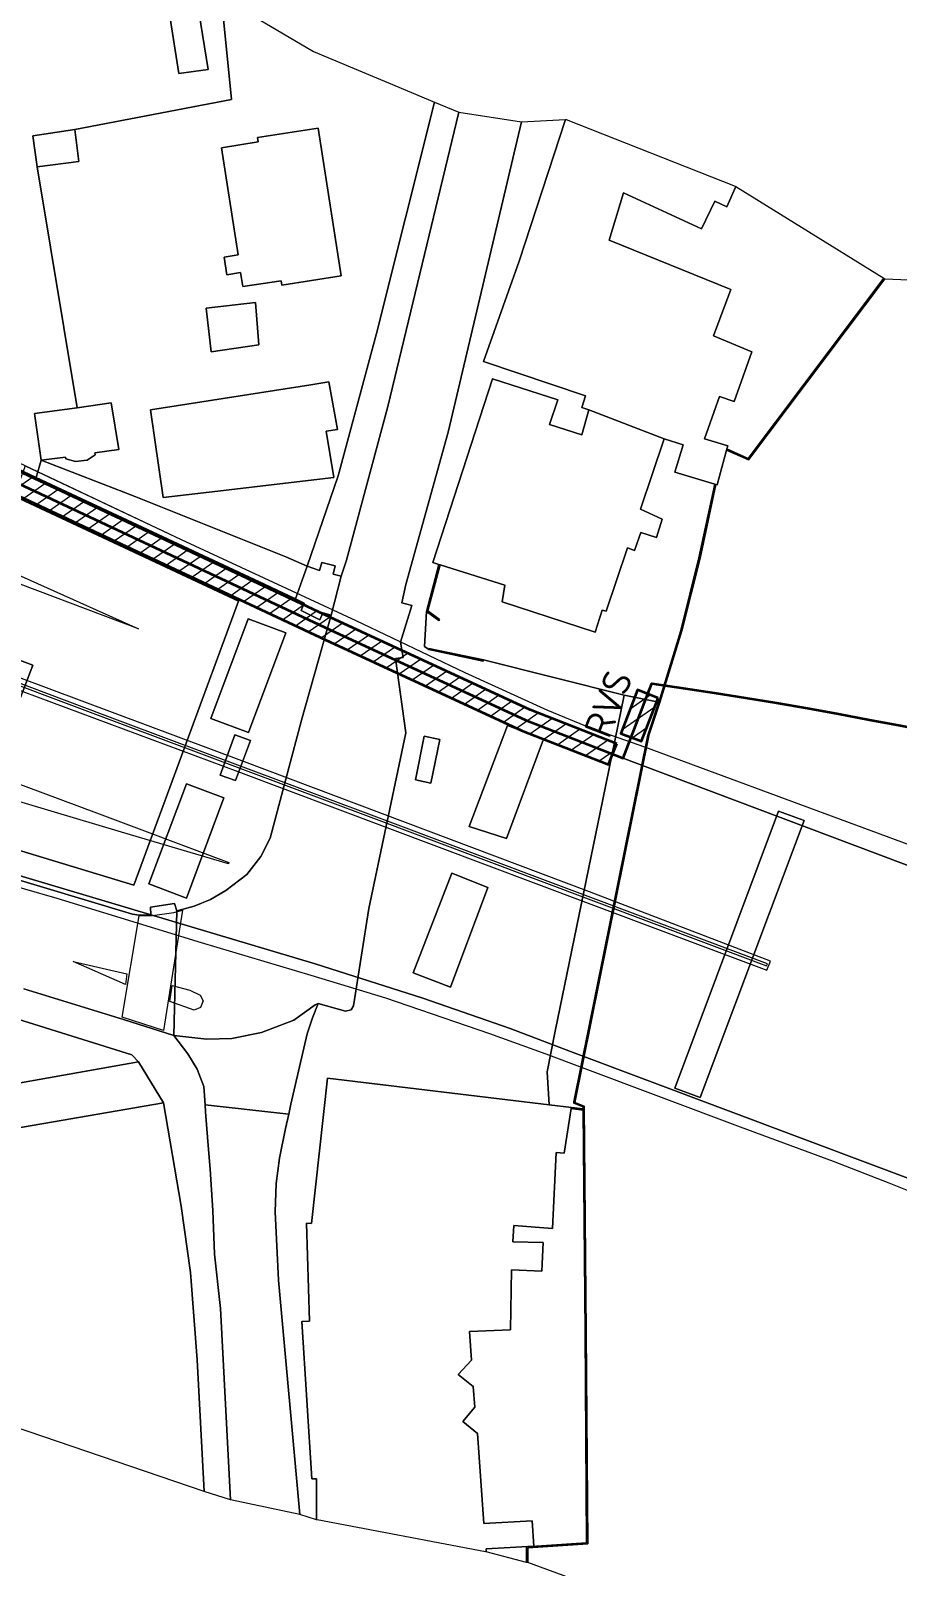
# Model space of a CAD drawing. Header units: metres. Extents: x 112942 to 118371, y 496117 to 499046.
# Drawn here: x 115813.6 to 115891.3, y 497369.3 to 497507 of the extents above; entities that cross this region are included whole.
import ezdxf
from ezdxf.enums import TextEntityAlignment as Align

# ---------------------------------------------------------------- set-up
doc = ezdxf.new("R2010")
doc.units = ezdxf.units.M
for name, color, linetype, lineweight in [('B-WE-OG-TOPOKAART-G', 7, 'Continuous', 18), ('N-WE-KL-DATA_GLASVEZEL-G', 90, 'KL-GLASVEZEL-N', 35), ('N-WE-KL-DATA_KABELGOOT-A', 92, 'Continuous', 18), ('N-WE-KL-DATA_KABELGOOT-G', 90, 'Continuous', 35), ('N-WE-KL-DATA_KABELGOOT-T25', 7, 'Continuous', 25)]:
    doc.layers.add(name, color=color, linetype=linetype, lineweight=lineweight)
doc.styles.add('NLCS-ISO-T25', font='NLCS-ISO.ttf', dxfattribs={"height": 2.5})
doc.linetypes.add('KL-GLASVEZEL-N', pattern='A,4,-1,[101,NLCS.SHX,S=0.5,R=0,X=0,Y=0],-1,4,-1,["G",Standard,S=1,R=0,X=-0.25,Y=-0.5],-1.5', length=12.5)
pattern_1 = [(35, (115239.072, 497068.6275), (-0.6373868, 0.9102827), [])]

msp = doc.modelspace()

# ---------------------------------------------------------------- hatches: boundary and pattern name
at = {"layer": 'N-WE-KL-DATA_KABELGOOT-A'}
h = msp.add_hatch(dxfattribs=at)
h.set_pattern_fill('ANSI31', color=256, scale=0.35, style=0)
h.set_pattern_definition(pattern_1)
h.paths.add_polyline_path([(115866.167, 497443.04), (115858.41, 497446.077), (115840.874, 497454.173), (115812.922, 497467.293), (115784.142, 497480.806), (115766.854, 497488.838), (115760.714, 497491.373), (115749.683, 497495.555), (115735.685, 497500.78), (115685.294, 497519.623), (115680.712, 497521.341), (115680.01, 497519.468), (115684.594, 497517.749), (115734.985, 497498.906), (115748.979, 497493.683), (115759.978, 497489.513), (115766.05, 497487.006), (115783.296, 497478.994), (115812.072, 497465.483), (115840.03, 497452.359), (115857.626, 497444.237), (115865.438, 497441.178)])
h = msp.add_hatch(dxfattribs=at)
h.set_pattern_fill('ANSI31', color=256, scale=0.35, style=0)
h.set_pattern_definition(pattern_1)
h.paths.add_polyline_path([(115869.883, 497447.143), (115868.017, 497447.861), (115866.527, 497443.973), (115868.388, 497443.257)])

# ---------------------------------------------------------------- linework, layer by layer
at = {"layer": 'B-WE-OG-TOPOKAART-G'}
for points, elevation in [([(115826.081, 497508.299), (115828.67, 497508.668), (115829.508, 497503.502), (115826.885, 497503.149), (115826.081, 497508.299)], -0.285), ([(115826.081, 497508.299), (115826.885, 497503.149), (115829.508, 497503.502), (115828.67, 497508.668), (115826.081, 497508.299)], -0.285), ([(115817.569, 497498.119), (115817.933, 497495.26), (115814.188, 497494.775), (115813.789, 497497.573), (115817.569, 497498.119)], -0.541), ([(115833.939, 497497.409), (115839.371, 497498.256), (115841.441, 497484.995), (115836.125, 497484.166), (115836.062, 497484.569), (115832.627, 497484.033), (115832.429, 497485.301), (115831.185, 497485.107), (115830.94, 497486.681), (115832.211, 497486.879), (115830.711, 497496.492), (115834.002, 497497.006), (115833.939, 497497.409)], -0.573), ([(115830.94, 497486.681), (115831.185, 497485.107), (115832.429, 497485.301), (115832.627, 497484.033), (115836.062, 497484.569), (115836.125, 497484.166), (115841.441, 497484.995), (115839.371, 497498.256), (115833.939, 497497.409), (115834.002, 497497.006), (115830.711, 497496.492), (115832.211, 497486.879), (115830.94, 497486.681)], -0.573), ([(115829.343, 497482.093), (115833.774, 497482.599), (115834.06, 497478.807), (115829.777, 497478.18), (115829.343, 497482.093)], -0.507), ([(115829.343, 497482.093), (115829.777, 497478.18), (115834.06, 497478.807), (115833.774, 497482.599), (115829.343, 497482.093)], -0.507), ([(115850.32, 497459.081), (115850.217, 497459.113), (115849.663, 497459.286), (115855.025, 497475.778), (115860.865, 497473.89), (115860.142, 497471.681), (115863.019, 497470.75), (115863.663, 497473.001), (115870.409, 497470.387), (115868.303, 497464.088), (115870.231, 497463.174), (115869.717, 497461.545), (115868.319, 497461.973), (115867.761, 497460.382), (115867.12, 497460.602), (115865.219, 497454.939), (115864.865, 497455.035), (115864.226, 497453.047), (115855.896, 497455.765), (115856.133, 497457.268), (115850.32, 497459.081)], 0.126), ([(115817.756, 497473.178), (115820.827, 497473.609), (115821.498, 497469.416), (115819.368, 497469.133), (115819.389, 497468.941), (115818.66, 497468.487), (115817.625, 497468.339), (115816.763, 497468.586), (115816.724, 497468.741), (115814.535, 497468.469), (115813.953, 497472.645), (115817.756, 497473.178)], -0.463), ([(115880.661, 497436.992), (115882.963, 497436.16), (115873.648, 497411.318), (115871.372, 497412.162), (115880.661, 497436.992)], -0.612), ([(115871.372, 497412.162), (115873.648, 497411.318), (115882.963, 497436.16), (115880.661, 497436.992), (115871.372, 497412.162)], -0.612)]:
    msp.add_lwpolyline(points, close=True, dxfattribs=dict(at, elevation=elevation))
for points in [[(115830.787, 497509.227, -0.206), (115831.601, 497500.819, -0.371), (115817.569, 497498.119, -0.541), (115813.789, 497497.573, -0.541), (115814.188, 497494.775, -0.541), (115817.756, 497473.178, -0.463), (115813.953, 497472.645, -0.463), (115814.535, 497468.469, -0.463), (115814.079, 497466.927, -0.199), (115808.883, 497469.36, -0.203), (115802.718, 497472.297, -0.3), (115798.971, 497474.062, -0.3), (115762.861, 497491.082, -0.338), (115755.282, 497493.906, -0.402), (115716.042, 497508.593, -0.322)], [(115849.808, 497500.581, -0.11), (115844.629, 497479.818, 0.013), (115841.189, 497467.06, 0.176), (115838.399, 497458.964, -0.005), (115836.475, 497459.799, -0.187), (115822.894, 497465.251, -0.207), (115814.535, 497468.469, -0.463), (115816.724, 497468.741, -0.463), (115816.763, 497468.586, -0.463), (115817.625, 497468.339, -0.463), (115818.66, 497468.487, -0.463), (115819.389, 497468.941, -0.463), (115819.368, 497469.133, -0.463), (115821.498, 497469.416, -0.463), (115820.827, 497473.609, -0.463), (115817.756, 497473.178, -0.463), (115814.188, 497494.775, -0.541), (115817.933, 497495.26, -0.541), (115817.569, 497498.119, -0.541), (115831.601, 497500.819, -0.371), (115830.787, 497509.227, -0.206)], [(115831.406, 497509.584, -0.301), (115838.98, 497505.108, -0.33), (115844.619, 497502.751, 1.085), (115845.679, 497502.308, -0.473), (115849.808, 497500.581, -0.11)], [(115749.331, 497494.619, 6.56), (115735.335, 497499.843, 6.179), (115735.809, 497501.464, 6.394), (115743.976, 497498.482, 6.623), (115757.042, 497493.639, 6.791), (115764.639, 497490.623, 6.812), (115774.992, 497485.926, 6.821), (115789.568, 497479.13, 6.866), (115813.074, 497467.996, 7.046), (115827.107, 497461.36, 7.049), (115842.766, 497454.08, 7.121), (115852.547, 497449.439, 7.142), (115859.95, 497446.044, 7.151), (115863.875, 497444.432, 6.95), (115868.656, 497442.774, 6.95), (115893.885, 497433.431, 6.986)], [(115849.808, 497500.581, -0.11), (115851.992, 497499.668, -0.05), (115845.633, 497473.272, 0.047), (115841.923, 497459.506, -0.057), (115841.439, 497458.058, 0.054), (115840.716, 497458.257, 0.05), (115840.899, 497458.985, 0.078), (115839.704, 497459.306, 0.065), (115839.511, 497458.588, 0.016), (115838.399, 497458.964, -0.005), (115841.189, 497467.06, 0.176), (115844.629, 497479.818, 0.013), (115849.808, 497500.581, -0.11)], [(115851.992, 497499.668, -0.05), (115857.629, 497498.803, 0.127), (115851.035, 497470.985, -0.003), (115847.258, 497457.327, -0.097), (115846.875, 497455.683, 0.022), (115847.784, 497455.442, 0.098), (115846.767, 497452.165, 0.007), (115847.016, 497450.768, 0.057), (115846.327, 497450.699, 0.033), (115847.241, 497444.014, 0.073), (115843.917, 497428.254, 0.076), (115842.544, 497419.551, 0.069), (115842.348, 497419.173, 0.069), (115841.846, 497419.045, 0.069), (115839.396, 497419.738, 0.066), (115839.13, 497419.63, 0.02), (115837.193, 497418.249, 0.066), (115834.302, 497417.143, 0.101), (115831.647, 497416.614, 0.084), (115829.387, 497416.55, 0.063), (115826.427, 497416.879, 0.11), (115826.714, 497428.065, -0.053), (115827.264, 497428.206, -0.05), (115828.262, 497428.462, -0.033), (115829.715, 497429.072, -0.013), (115831.09, 497429.873, 0.011), (115832.975, 497431.312, 0.037), (115834.234, 497432.917, 0.062), (115835.07, 497434.578, 0.072), (115837.887, 497445.166, 0.068), (115840.546, 497454.576, -0.048), (115841.439, 497458.058, 0.054), (115841.923, 497459.506, -0.057), (115845.633, 497473.272, 0.047), (115851.992, 497499.668, -0.05)], [(115854.211, 497477.327, 0.126), (115863.346, 497474.229, 0.126), (115863.044, 497473.205, 0.126), (115863.663, 497473.001, 0.126), (115863.019, 497470.75, 0.126), (115860.142, 497471.681, 0.126), (115860.865, 497473.89, 0.126), (115855.025, 497475.778, 0.126), (115849.663, 497459.286, 0.126), (115850.217, 497459.113, 0.126), (115849.112, 497454.915, 0.037), (115848.93, 497451.768, 0.071), (115849.298, 497451.493, 0.129), (115854.185, 497450.454, 0.15), (115854.206, 497450.552, 0.15), (115866.835, 497447.396, -0.136), (115864.903, 497438.043, -0.058), (115860.642, 497417.262, -0.063), (115859.93, 497413.626, -0.064), (115860.104, 497410.661, 0.123), (115840.23, 497413.064, 0.123), (115838.791, 497400.004, 0.123), (115838.339, 497400.039, 0.123), (115838.599, 497391.248, 0.123), (115837.909, 497391.223, 0.123), (115838.83, 497377.117, 0.123), (115839.225, 497377.124, 0.123), (115839.247, 497373.451, 0.123), (115837.753, 497373.923, 0.053), (115835.833, 497394.921, 0.197), (115835.536, 497401.051, 0.146), (115835.631, 497403.604, 0.146), (115835.924, 497405.863, 0.146), (115836.459, 497408.522, 0.158), (115836.754, 497409.81, 0.072), (115836.937, 497410.704, 0.153), (115838.401, 497417.025, 0.147), (115838.862, 497418.447, 0.124), (115839.396, 497419.738, 0.066), (115841.846, 497419.045, 0.069), (115842.348, 497419.173, 0.069), (115842.544, 497419.551, 0.069), (115843.917, 497428.254, 0.076), (115847.241, 497444.014, 0.073), (115846.327, 497450.699, 0.033), (115847.016, 497450.768, 0.057), (115846.767, 497452.165, 0.007), (115847.784, 497455.442, 0.098), (115846.875, 497455.683, 0.022), (115847.258, 497457.327, -0.097), (115851.035, 497470.985, -0.003), (115857.629, 497498.803, 0.127), (115861.58, 497499.036, 0.126), (115857.399, 497486.33, 0.126), (115854.211, 497477.327, 0.126)], [(115861.58, 497499.036, 0.126), (115861.628, 497499.02, 3.653), (115876.789, 497493.034, 4.402), (115876.835, 497493.014, 0.126), (115876.035, 497491.196, 0.126), (115874.951, 497491.706, 0.126), (115873.76, 497489.232, 0.126), (115866.772, 497492.443, 0.126), (115865.489, 497488.214, 0.126), (115876.399, 497483.77, 0.126), (115874.85, 497479.61, 0.126), (115878.268, 497478.199, 0.126), (115876.702, 497473.744, 0.126), (115875.364, 497474.171, 0.126), (115874.021, 497470.386, 0.126), (115876.115, 497469.764, 0.126), (115876.039, 497469.482, 0.126), (115876.009, 497469.373, -0.612), (115875.163, 497466.257, -0.612), (115875.058, 497466.289, -0.612), (115874.967, 497466.317, -0.035), (115871.387, 497467.408, 0.126), (115872.108, 497469.844, 0.126), (115870.409, 497470.387, 0.126), (115863.663, 497473.001, 0.126), (115863.044, 497473.205, 0.126), (115863.346, 497474.229, 0.126), (115854.211, 497477.327, 0.126), (115857.399, 497486.33, 0.126), (115861.58, 497499.036, 0.126)], [(115917.35, 497422.679, 6.83), (115866.181, 497441.961, 6.867), (115858.018, 497445.157, 6.887), (115840.452, 497453.266, 6.883), (115812.497, 497466.388, 6.85), (115783.719, 497479.9, 6.843), (115766.452, 497487.922, 6.637), (115760.346, 497490.443, 6.627), (115749.331, 497494.619, 6.56)], [(115876.835, 497493.014, 0.126), (115890.115, 497484.784, 0.007), (115877.95, 497468.616, 0.068), (115876.039, 497469.482, 0.126), (115876.115, 497469.764, 0.126), (115874.021, 497470.386, 0.126), (115875.364, 497474.171, 0.126), (115876.702, 497473.744, 0.126), (115878.268, 497478.199, 0.126), (115874.85, 497479.61, 0.126), (115876.399, 497483.77, 0.126), (115865.489, 497488.214, 0.126), (115866.772, 497492.443, 0.126), (115873.76, 497489.232, 0.126), (115874.951, 497491.706, 0.126), (115876.035, 497491.196, 0.126), (115876.835, 497493.014, 0.126)], [(115932.824, 497482.97, -0.114), (115890.019, 497357.881, -0.257), (115858.179, 497369.615, -0.612), (115858.179, 497370.916, -0.612), (115863.555, 497371.275, -0.612), (115863.42, 497390.284, -0.612), (115863.247, 497410.545, -0.612), (115862.414, 497410.88, -0.612), (115869.054, 497443.778, -0.612), (115870.026, 497446.745, -0.612), (115871.993, 497453.168, -0.612), (115873.631, 497459.684, -0.612), (115875.058, 497466.289, -0.612), (115875.163, 497466.257, -0.612), (115876.009, 497469.373, -0.612), (115877.982, 497468.492, -0.612), (115890.195, 497484.724, -0.612), (115932.824, 497482.97, -0.114)], [(115876.009, 497469.373, -0.612), (115876.039, 497469.482, 0.126), (115877.95, 497468.616, 0.068), (115890.115, 497484.784, 0.007), (115890.195, 497484.724, -0.612), (115877.982, 497468.492, -0.612), (115876.009, 497469.373, -0.612)], [(115672.314, 497480.838, 4.5), (115703.53, 497469.214, 5.377), (115735.59, 497457.205, 6.387), (115764.512, 497446.309, 6.973), (115771.962, 497443.635, 7.043), (115780.679, 497440.851, 7.123), (115800.442, 497434.851, 7.208), (115805.736, 497433.249, 7.183), (115839.112, 497423.297, 7.23), (115848.764, 497420.231, 7.093), (115856.606, 497417.507, 7.14), (115862.015, 497415.433, 7.143), (115903.345, 497399.914, 7)], [(115892.244, 497402.968, 7.364), (115890.593, 497403.618, 7.364), (115885.616, 497405.582, 7.217), (115877.258, 497408.656, 7.217), (115863.078, 497413.98, 7.217), (115859.846, 497415.196, 7.217), (115854.787, 497417.018, 7.217), (115845.463, 497420.222, 7.217), (115838.762, 497422.248, 7.217), (115828.909, 497425.19, 7.208), (115815.963, 497429.148, 7.208), (115807.238, 497431.675, 7.19), (115800.077, 497433.89, 7.208), (115790.077, 497436.878, 7.172), (115777.749, 497440.61, 7.031), (115767.317, 497444.112, 7.031), (115755.118, 497448.729, 6.734), (115739.3, 497454.727, 6.497), (115699.224, 497469.495, 5.356), (115676.966, 497477.828, 4.758)], [(115823.284, 497453.347, 7.052), (115809.458, 497458.552, 7.026), (115789.373, 497466.098, 7.04), (115769.494, 497473.585, 7.049), (115770.764, 497476.727, 7.049), (115789.047, 497468.606, 7.011), (115809.789, 497459.386, 7.008), (115823.284, 497453.347, 7.052)], [(115840.346, 497475.485, 0.248), (115841.11, 497471.219, 0.211), (115840.101, 497471.086, 0.211), (115840.777, 497466.923, 0.185), (115836.456, 497466.414, 0.17), (115830.377, 497465.699, -0.559), (115825.488, 497465.123, -0.559), (115824.359, 497472.978, -0.559), (115838.712, 497475.229, -0.162), (115840.346, 497475.485, 0.248)], [(115838.712, 497475.229, -0.162), (115824.359, 497472.978, -0.559), (115825.488, 497465.123, -0.559), (115830.377, 497465.699, -0.559), (115836.456, 497466.414, 0.17), (115840.777, 497466.923, 0.185), (115840.101, 497471.086, 0.211), (115841.11, 497471.219, 0.211), (115840.346, 497475.485, 0.248), (115838.712, 497475.229, -0.162)], [(115849.112, 497454.915, 0.037), (115850.207, 497454.099, 0.1), (115850.267, 497454.179, 0.1), (115849.226, 497454.955, 0.037), (115850.32, 497459.081, 0.126), (115856.133, 497457.268, 0.126), (115855.896, 497455.765, 0.126), (115864.226, 497453.047, 0.126), (115864.865, 497455.035, 0.126), (115865.219, 497454.939, 0.126), (115867.12, 497460.602, 0.126), (115867.761, 497460.382, 0.126), (115868.319, 497461.973, 0.126), (115869.717, 497461.545, 0.126), (115870.231, 497463.174, 0.126), (115868.303, 497464.088, 0.126), (115870.409, 497470.387, 0.126), (115872.108, 497469.844, 0.126), (115871.387, 497467.408, 0.126), (115874.967, 497466.317, -0.035), (115873.533, 497459.707, -0.052), (115871.897, 497453.194, -0.029), (115869.93, 497446.773, -0.059), (115866.835, 497447.396, -0.136), (115854.206, 497450.552, 0.15), (115849.319, 497451.591, 0.129), (115849.298, 497451.493, 0.129), (115848.93, 497451.768, 0.071), (115849.112, 497454.915, 0.037)], [(115808.883, 497469.36, -0.203), (115814.079, 497466.927, -0.199), (115834.562, 497457.337, -0.014), (115837.36, 497456.027, 0.018), (115838.119, 497455.651, 0.064), (115837.846, 497454.98, 0.064), (115839.541, 497454.15, 0.083), (115839.806, 497454.787, 0.078), (115840.546, 497454.576, -0.048), (115837.887, 497445.166, 0.068), (115835.07, 497434.578, 0.072), (115834.234, 497432.917, 0.062), (115832.975, 497431.312, 0.037), (115831.09, 497429.873, 0.011), (115829.715, 497429.072, -0.013), (115828.262, 497428.462, -0.033), (115827.264, 497428.206, -0.05), (115826.714, 497428.065, -0.053), (115826.492, 497428.715, -0.038), (115824.341, 497428.392, -0.049), (115824.37, 497427.705, -0.078), (115823.334, 497427.677, -0.007), (115822.719, 497427.753, -0.088), (115802.512, 497433.818, -0.13)], [(115814.079, 497466.927, -0.199), (115814.535, 497468.469, -0.463), (115822.894, 497465.251, -0.207), (115836.475, 497459.799, -0.187), (115838.399, 497458.964, -0.005), (115837.36, 497456.027, 0.018), (115834.562, 497457.337, -0.014), (115814.079, 497466.927, -0.199)], [(115803.633, 497436.193, -0.111), (115822.839, 497430.37, -0.03), (115832.246, 497455.815, -0.203), (115807.883, 497467.222, -0.203)], [(115807.883, 497467.222, -0.203), (115832.246, 497455.815, -0.203), (115822.839, 497430.37, -0.03), (115803.633, 497436.193, -0.111)], [(115810.047, 497459.77, 6.959), (115810.983, 497462.244, 6.943), (115811.38, 497463.293, 6.884), (115812.544, 497466.371, 6.85), (115813.063, 497467.818, 8.912), (115813.121, 497467.979, 7.046), (115827.107, 497461.36, 7.049), (115842.766, 497454.08, 7.121), (115852.547, 497449.439, 7.142), (115859.95, 497446.044, 7.151), (115863.875, 497444.432, 6.95), (115868.656, 497442.774, 6.95), (115893.885, 497433.431, 6.986)], [(115812.59, 497466.352, 6.85), (115840.452, 497453.266, 6.883), (115858.018, 497445.157, 6.887), (115866.181, 497441.961, 6.867), (115917.35, 497422.679, 6.83)], [(115869.93, 497446.773, -0.059), (115871.897, 497453.194, -0.029), (115873.533, 497459.707, -0.052), (115874.967, 497466.317, -0.035), (115875.058, 497466.289, -0.612), (115873.631, 497459.684, -0.612), (115871.993, 497453.168, -0.612), (115870.026, 497446.745, -0.612), (115869.93, 497446.773, -0.059)], [(115775.764, 497464.368, -0.32), (115813.797, 497450.082, -0.126), (115812.369, 497446.321, -0.146)], [(115812.369, 497446.321, -0.146), (115813.797, 497450.082, -0.126), (115775.764, 497464.368, -0.32)], [(115838.399, 497458.964, -0.005), (115839.511, 497458.588, 0.016), (115839.704, 497459.306, 0.065), (115840.899, 497458.985, 0.078), (115840.716, 497458.257, 0.05), (115841.439, 497458.058, 0.054), (115840.546, 497454.576, -0.048), (115839.806, 497454.787, 0.078), (115839.541, 497454.15, 0.083), (115837.846, 497454.98, 0.064), (115838.119, 497455.651, 0.064), (115837.36, 497456.027, 0.018), (115838.399, 497458.964, -0.005)], [(115849.112, 497454.915, 0.037), (115850.217, 497459.113, 0.126), (115850.32, 497459.081, 0.126), (115849.226, 497454.955, 0.037), (115850.267, 497454.179, 0.1), (115850.207, 497454.099, 0.1), (115849.112, 497454.915, 0.037)], [(115833.117, 497454.248, 0.026), (115836.484, 497452.984, 0.056), (115833.135, 497444.042, 0.056), (115829.758, 497445.307, 0.027), (115833.117, 497454.248, 0.026)], [(115829.758, 497445.307, 0.027), (115833.135, 497444.042, 0.056), (115836.484, 497452.984, 0.056), (115833.117, 497454.248, 0.026), (115829.758, 497445.307, 0.027)], [(115806.45, 497450.117, 7.013), (115832.174, 497440.566, 7), (115863.366, 497428.834, 6.99), (115879.615, 497422.736, 7.007), (115879.948, 497423.533, 7.02), (115863.718, 497429.769, 6.99), (115832.525, 497441.501, 7), (115806.825, 497451.113, 7.027)], [(115806.562, 497450.509, 7.078), (115821.804, 497444.785, 7.08), (115843.861, 497436.531, 7.073), (115879.605, 497423.111, 7.027), (115879.675, 497423.298, 7.027), (115843.931, 497436.718, 7.073), (115821.874, 497444.972, 7.08), (115806.617, 497450.704, 7.078)], [(115849.298, 497451.493, 0.129), (115849.319, 497451.591, 0.129), (115854.206, 497450.552, 0.15), (115854.185, 497450.454, 0.15), (115849.298, 497451.493, 0.129)], [(115869.93, 497446.773, -0.059), (115869.905, 497446.697, -0.351), (115868.957, 497443.804, -0.348), (115862.319, 497410.913, -0.348), (115862.3, 497410.818, 0.201), (115863.148, 497410.477, 0.201), (115863.149, 497410.293, 0.2), (115862.103, 497410.419, 0.123), (115860.104, 497410.661, 0.123), (115859.93, 497413.626, -0.064), (115860.642, 497417.262, -0.063), (115864.903, 497438.043, -0.058), (115866.835, 497447.396, -0.136), (115869.93, 497446.773, -0.059)], [(115869.93, 497446.773, -0.059), (115870.026, 497446.745, -0.612), (115869.054, 497443.778, -0.612), (115862.414, 497410.88, -0.612), (115862.319, 497410.913, -0.348), (115868.957, 497443.804, -0.348), (115869.905, 497446.697, -0.351), (115869.93, 497446.773, -0.059)], [(115796.101, 497442.8, 7.193), (115796.984, 497445.258, 7.176), (115803.512, 497442.805, 7.136), (115819.496, 497436.858, 7.15), (115831.376, 497432.403, 7.214), (115831.329, 497432.26, 7.214), (115821.737, 497435.111, 7.193), (115802.781, 497440.764, 7.179), (115796.101, 497442.8, 7.193)], [(115831.907, 497443.847, 0.01), (115833.303, 497443.34, 0.11), (115831.977, 497439.737, 0.103), (115830.599, 497440.233, 0.057), (115831.907, 497443.847, 0.01)], [(115830.599, 497440.233, 0.057), (115831.977, 497439.737, 0.103), (115833.303, 497443.34, 0.11), (115831.907, 497443.847, 0.01), (115830.599, 497440.233, 0.057)], [(115848.906, 497443.732, 0.227), (115850.306, 497443.428, 0.21), (115849.498, 497439.51, 0.215), (115848.106, 497439.815, 0.217), (115848.906, 497443.732, 0.227)], [(115850.306, 497443.428, 0.21), (115848.906, 497443.732, 0.227), (115848.106, 497439.815, 0.217), (115849.498, 497439.51, 0.215), (115850.306, 497443.428, 0.21)], [(115856.352, 497444.671, 0.045), (115859.581, 497443.448, 0.064), (115856.281, 497434.535, 0.073), (115852.925, 497435.622, 0.093), (115856.352, 497444.671, 0.045)], [(115856.352, 497444.671, 0.045), (115852.925, 497435.622, 0.093), (115856.281, 497434.535, 0.073), (115859.581, 497443.448, 0.064), (115856.352, 497444.671, 0.045)], [(115827.568, 497439.454, 0.031), (115830.928, 497438.193, 0.057), (115827.571, 497429.199, 0.056), (115824.199, 497430.465, 0.032), (115827.568, 497439.454, 0.031)], [(115824.199, 497430.465, 0.032), (115827.571, 497429.199, 0.056), (115830.928, 497438.193, 0.057), (115827.568, 497439.454, 0.031), (115824.199, 497430.465, 0.032)], [(115802.512, 497433.818, -0.13), (115822.719, 497427.753, -0.088), (115823.334, 497427.677, -0.007), (115824.37, 497427.705, -0.078), (115824.341, 497428.392, -0.049), (115826.492, 497428.715, -0.038), (115826.714, 497428.065, -0.053), (115826.427, 497416.879, 0.11), (115821.923, 497418.309, 0.11), (115812.998, 497421.054, 0.005)], [(115903.345, 497399.914, 7), (115862.015, 497415.433, 7.143), (115856.606, 497417.507, 7.14), (115848.764, 497420.231, 7.093), (115839.112, 497423.297, 7.23), (115805.736, 497433.249, 7.183)], [(115892.244, 497402.968, 7.364), (115890.593, 497403.618, 7.364), (115885.616, 497405.582, 7.217), (115877.258, 497408.656, 7.217), (115863.078, 497413.98, 7.217), (115859.846, 497415.196, 7.217), (115854.787, 497417.018, 7.217), (115845.463, 497420.222, 7.217), (115838.762, 497422.248, 7.217), (115828.909, 497425.19, 7.208), (115815.963, 497429.148, 7.208), (115807.238, 497431.675, 7.19)], [(115851.386, 497431.426, 0.064), (115854.593, 497430.158, 0.065), (115851.241, 497421.225, 0.08), (115847.919, 497422.497, 0.092), (115851.386, 497431.426, 0.064)], [(115847.919, 497422.497, 0.092), (115851.241, 497421.225, 0.08), (115854.593, 497430.158, 0.065), (115851.386, 497431.426, 0.064), (115847.919, 497422.497, 0.092)], [(115825.504, 497417.331, 0.041), (115821.808, 497418.514, -0.048), (115823.342, 497427.617, -0.09), (115824.534, 497427.635, -0.09), (115826.428, 497427.917, -0.09), (115827.231, 497428.116, -0.09), (115825.504, 497417.331, 0.041)], [(115795.301, 497423.694, 0.049), (115812.442, 497418.333, 0.072), (115822.668, 497415.133, 0.167), (115823.273, 497414.525, 0.182), (115804.085, 497411.105, 0.098), (115798.261, 497410.079, 0.049), (115797.248, 497414.762, 0.049), (115799.64, 497415.279, 0.049), (115799.095, 497417.804, 0.049), (115796.687, 497417.283, 0.049), (115795.301, 497423.694, 0.049)], [(115817.421, 497423.512, 0.01), (115822.237, 497422.415, 0.007), (115822.094, 497421.442, 0.007), (115817.421, 497423.512, 0.01)], [(115812.998, 497421.054, 0.005), (115821.923, 497418.309, 0.11), (115826.427, 497416.879, 0.11), (115827.706, 497415.231, 0.185), (115828.535, 497413.847, 0.185), (115829.125, 497412.299, 0.185), (115829.246, 497410.648, 0.148), (115829.29, 497410.041, 0.134), (115829.489, 497407.357, 0.134), (115829.705, 497404.895, 0.134), (115829.945, 497401.169, 0.113), (115830.095, 497397.28, -0.05), (115830.613, 497392.389, -0.033), (115831.529, 497375.237, -0.07), (115829.161, 497375.974, -0.147), (115828.529, 497387.781, -0.053), (115827.938, 497395.631, -0.067), (115827.102, 497401.57, -0.007), (115825.499, 497410.833, 0.176), (115823.273, 497414.525, 0.182), (115822.668, 497415.133, 0.167), (115812.442, 497418.333, 0.072)], [(115826.29, 497421.356, 0.003), (115827.873, 497420.927, 0.003), (115828.801, 497420.479, 0.003), (115829.081, 497419.989, 0.01), (115828.843, 497419.397, 0.01), (115828.278, 497419.16, 0.01), (115826.082, 497419.939, -0.003), (115826.29, 497421.356, 0.003)], [(115826.427, 497416.879, 0.11), (115829.387, 497416.55, 0.063), (115831.647, 497416.614, 0.084), (115834.302, 497417.143, 0.101), (115837.193, 497418.249, 0.066), (115839.13, 497419.63, 0.02), (115839.396, 497419.738, 0.066), (115838.862, 497418.447, 0.124), (115838.401, 497417.025, 0.147), (115836.937, 497410.704, 0.153), (115836.754, 497409.81, 0.072), (115829.246, 497410.648, 0.148), (115829.125, 497412.299, 0.185), (115828.535, 497413.847, 0.185), (115827.706, 497415.231, 0.185), (115826.427, 497416.879, 0.11)], [(115804.085, 497411.105, 0.098), (115823.273, 497414.525, 0.182), (115825.499, 497410.833, 0.176), (115808.691, 497407.943, 0.009)], [(115854.439, 497370.579, 0.123), (115854.39, 497370.582, 3.751), (115839.297, 497373.452, 3.841), (115839.247, 497373.451, 0.123), (115839.225, 497377.124, 0.123), (115838.83, 497377.117, 0.123), (115837.909, 497391.223, 0.123), (115838.599, 497391.248, 0.123), (115838.339, 497400.039, 0.123), (115838.791, 497400.004, 0.123), (115840.23, 497413.064, 0.123), (115860.104, 497410.661, 0.123), (115862.103, 497410.419, 0.123), (115862.088, 497410.321, 0.123), (115861.445, 497406.315, 0.123), (115860.719, 497406.392, 0.123), (115860.398, 497399.578, 0.123), (115856.935, 497399.844, 0.123), (115856.851, 497398.362, 0.123), (115859.569, 497398.304, 0.123), (115859.443, 497395.742, 0.123), (115856.713, 497395.857, 0.123), (115856.636, 497390.47, 0.123), (115852.943, 497390.339, 0.123), (115853.14, 497387.774, 0.123), (115851.94, 497386.469, 0.123), (115853.28, 497385.409, 0.123), (115853.421, 497383.533, 0.123), (115852.361, 497382.244, 0.123), (115853.67, 497381.17, 0.123), (115854.24, 497373.113, 0.123), (115858.592, 497373.34, 0.123), (115858.741, 497371.084, 0.123), (115854.457, 497370.841, 0.123), (115854.439, 497370.579, 0.123)], [(115793.711, 497388.068, -0.183), (115795.489, 497391.162, -0.104), (115793.725, 497405.176, 0.22), (115808.691, 497407.943, 0.009), (115825.499, 497410.833, 0.176), (115827.102, 497401.57, -0.007), (115827.938, 497395.631, -0.067), (115828.529, 497387.781, -0.053), (115829.161, 497375.974, -0.147), (115793.711, 497388.068, -0.183)], [(115831.529, 497375.237, -0.07), (115830.613, 497392.389, -0.033), (115830.095, 497397.28, -0.05), (115829.945, 497401.169, 0.113), (115829.705, 497404.895, 0.134), (115829.489, 497407.357, 0.134), (115829.29, 497410.041, 0.134), (115829.246, 497410.648, 0.148), (115836.754, 497409.81, 0.072), (115836.459, 497408.522, 0.158), (115835.924, 497405.863, 0.146), (115835.631, 497403.604, 0.146), (115835.536, 497401.051, 0.146), (115835.833, 497394.921, 0.197), (115837.753, 497373.923, 0.053), (115831.529, 497375.237, -0.07)], [(115858.079, 497369.615, 0.025), (115858.079, 497371.01, 0.025), (115863.454, 497371.369, 0.132), (115863.32, 497390.283, 0.12), (115863.15, 497410.192, 0.195), (115863.149, 497410.293, 0.2), (115863.148, 497410.477, 0.201), (115862.3, 497410.818, 0.201), (115862.319, 497410.913, -0.348), (115862.414, 497410.88, -0.612), (115863.247, 497410.545, -0.612), (115863.42, 497390.284, -0.612), (115863.555, 497371.275, -0.612), (115858.179, 497370.916, -0.612), (115858.179, 497369.615, -0.612), (115858.079, 497369.615, 0.025)], [(115858.079, 497369.615, 0.025), (115854.439, 497370.579, 0.123), (115854.457, 497370.841, 0.123), (115858.741, 497371.084, 0.123), (115858.592, 497373.34, 0.123), (115854.24, 497373.113, 0.123), (115853.67, 497381.17, 0.123), (115852.361, 497382.244, 0.123), (115853.421, 497383.533, 0.123), (115853.28, 497385.409, 0.123), (115851.94, 497386.469, 0.123), (115853.14, 497387.774, 0.123), (115852.943, 497390.339, 0.123), (115856.636, 497390.47, 0.123), (115856.713, 497395.857, 0.123), (115859.443, 497395.742, 0.123), (115859.569, 497398.304, 0.123), (115856.851, 497398.362, 0.123), (115856.935, 497399.844, 0.123), (115860.398, 497399.578, 0.123), (115860.719, 497406.392, 0.123), (115861.445, 497406.315, 0.123), (115862.088, 497410.321, 0.123), (115863.15, 497410.192, 0.195), (115863.32, 497390.283, 0.12), (115863.454, 497371.369, 0.132), (115858.079, 497371.01, 0.025), (115858.079, 497369.615, 0.025)], [(115863.15, 497410.192, 0.195), (115862.088, 497410.321, 0.123), (115862.103, 497410.419, 0.123), (115863.149, 497410.293, 0.2), (115863.15, 497410.192, 0.195)]]:
    msp.add_polyline3d(points, dxfattribs=at)
at = {"layer": 'N-WE-KL-DATA_GLASVEZEL-G', "elevation": -52.617, "flags": 128}
msp.add_lwpolyline([(115409.483, 497610.935), (115429.461, 497603.463), (115472.724, 497587.274), (115509.337, 497573.467), (115554.049, 497556.742), (115598.687, 497540.018), (115647.817, 497521.572), (115674.818, 497511.419), (115678.607, 497521.062), (115684.944, 497518.686), (115735.335, 497499.843), (115749.331, 497494.619), (115760.346, 497490.443), (115766.452, 497487.922), (115783.719, 497479.9), (115812.497, 497466.388), (115840.452, 497453.266), (115858.018, 497445.157), (115866.741, 497441.75), (115868.95, 497447.502), (115869.315, 497448.433, -0.1086482), (116037.119, 497385.881), (116033.732, 497377.249), (116036.858, 497376.155), (116055.709, 497369.801), (116070.22, 497365.032), (116083.866, 497360.782), (116098.486, 497356.612), (116108.822, 497353.737), (116119.993, 497350.693), (116139.214, 497345.83), (116156.574, 497341.763), (116175.357, 497337.731), (116192.155, 497334.492), (116209.518, 497331.394), (116229.215, 497328.132), (116252.122, 497324.636), (116273.129, 497321.579), (116294.892, 497318.468), (116318.004, 497315.13), (116350.283, 497310.51), (116375.702, 497308.929), (116382.507, 497308.552), (116391.295, 497307.551), (116394.42, 497307.113), (116414.484, 497304.356), (116428.189, 497302.486), (116446.786, 497300.064), (116447.865, 497299.906)], format="xyb", dxfattribs=at)
at = {"layer": 'N-WE-KL-DATA_KABELGOOT-G'}
for points, elevation in [([(115866.167, 497443.04), (115858.41, 497446.077), (115840.874, 497454.173), (115812.922, 497467.293), (115784.142, 497480.806), (115766.854, 497488.838), (115760.714, 497491.373), (115749.683, 497495.555), (115735.685, 497500.78), (115685.294, 497519.623), (115680.712, 497521.341), (115680.01, 497519.468), (115684.594, 497517.749), (115734.985, 497498.906), (115748.979, 497493.683), (115759.978, 497489.513), (115766.05, 497487.006), (115783.296, 497478.994), (115812.072, 497465.483), (115840.03, 497452.359), (115857.626, 497444.237), (115865.438, 497441.178)], 6.848), ([(115869.883, 497447.143), (115868.017, 497447.861), (115866.527, 497443.973), (115868.388, 497443.257)], -23.974)]:
    msp.add_lwpolyline(points, close=True, dxfattribs=dict(at, elevation=elevation))

# ---------------------------------------------------------------- texts
at = {"layer": 'N-WE-KL-DATA_KABELGOOT-T25', "style": 'NLCS-ISO-T25'}
msp.add_text('RVS', height=2.5, rotation=68.9479, dxfattribs=at).set_placement((115867.272, 497445.917, -23.974), align=Align.BOTTOM_CENTER)

doc.saveas('drawing.dxf')
